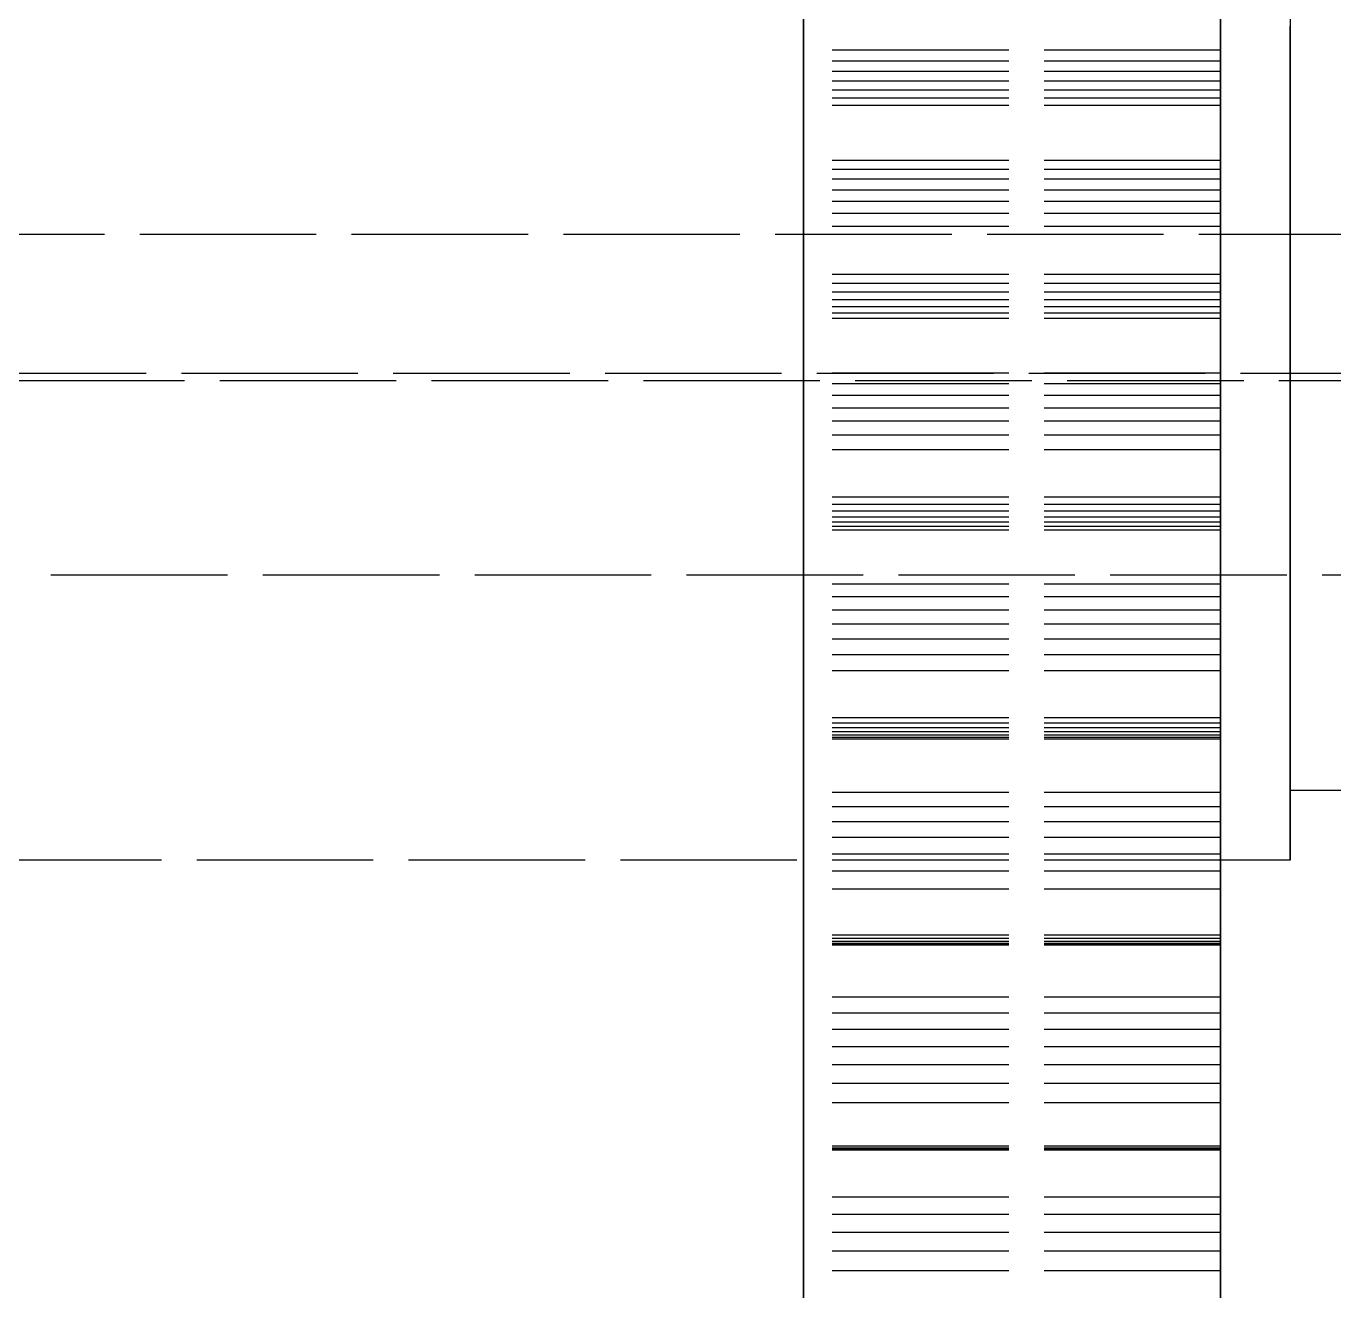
# Model space of a CAD drawing. Header units: millimetres. Extents: x -13 to 272, y -50 to 160.
# Drawn here: x 131.78 to 141.19, y 7.3 to 16.39 of the extents above; entities that cross this region are included whole.
import ezdxf

# ---------------------------------------------------------------- set-up
doc = ezdxf.new("R2010")
doc.units = ezdxf.units.MM
doc.linetypes.add('DASHED', pattern=[1.524, 1.27, -0.254])
doc.layers.add('HIDDEN', color=8, linetype='DASHED')
doc.layers.add('VISIBLE', color=7, linetype='CONTINUOUS')

msp = doc.modelspace()

# ---------------------------------------------------------------- linework, layer by layer
at = {"layer": 'HIDDEN'}
for points in [[(137.375, 16.78587), (137.375, 16.00413), (137.375, 15.22238), (137.375, 14.44063), (137.375, 13.65889), (137.375, 12.87714), (137.375, 12.0954), (137.375, 11.31365), (137.375, 10.5319), (137.375, 9.75016), (137.375, 8.96841), (137.375, 8.18667), (137.375, 7.40492), (137.375, 6.62317)], [(137.375, 16.77595), (137.375, 16.01405), (137.375, 15.25214), (137.375, 14.49024), (137.375, 13.72833), (137.375, 12.96643), (137.375, 12.20452), (137.375, 11.44262), (137.375, 10.68071), (137.375, 9.91881), (137.375, 9.1569), (137.375, 8.395), (137.375, 7.6331), (137.375, 6.87119)], [(140.375, 16.78587), (140.375, 16.00413), (140.375, 15.22238), (140.375, 14.44063), (140.375, 13.65889), (140.375, 12.87714), (140.375, 12.0954), (140.375, 11.31365), (140.375, 10.5319), (140.375, 9.75016), (140.375, 8.96841), (140.375, 8.18667), (140.375, 7.40492), (140.375, 6.62317)], [(137.375, 16.74421), (137.375, 16.04579), (137.375, 15.34738), (137.375, 14.64897), (137.375, 13.95056), (137.375, 13.25214), (137.375, 12.55373), (137.375, 11.85532), (137.375, 11.1569), (137.375, 10.45849), (137.375, 9.76008), (137.375, 9.06167), (137.375, 8.36325), (137.375, 7.66484), (137.375, 6.96643)], [(137.375, 16.22194), (137.375, 16.56806)], [(137.375, 16.56806), (137.375, 16.22194)], [(140.375, 16.22194), (140.375, 16.56806)], [(140.375, 16.56806), (140.375, 16.22194)], [(140.875, 16.49024), (140.875, 16.29976), (140.875, 16.10929), (140.875, 15.91881), (140.875, 15.72833), (140.875, 15.53786), (140.875, 15.34738), (140.875, 15.1569), (140.875, 14.96643), (140.875, 14.77595), (140.875, 14.58548), (140.875, 14.395), (140.875, 14.20452), (140.875, 14.01405), (140.875, 13.82357), (140.875, 13.6331), (140.875, 13.44262), (140.875, 13.25214), (140.875, 13.06167), (140.875, 12.87119), (140.875, 12.68071), (140.875, 12.49024), (140.875, 12.29976), (140.875, 12.10929), (140.875, 11.91881), (140.875, 11.72833), (140.875, 11.53786), (140.875, 11.34738), (140.875, 11.1569), (140.875, 10.96643), (140.875, 10.77595), (140.875, 10.58548), (140.875, 10.395)], [(140.875, 16.4823), (140.875, 16.3077), (140.875, 16.1331), (140.875, 15.95849), (140.875, 15.78389), (140.875, 15.60929), (140.875, 15.43468), (140.875, 15.26008), (140.875, 15.08548), (140.875, 14.91087), (140.875, 14.73627), (140.875, 14.56167), (140.875, 14.38706), (140.875, 14.21246), (140.875, 14.03786), (140.875, 13.86325), (140.875, 13.68865), (140.875, 13.51405), (140.875, 13.33944), (140.875, 13.16484), (140.875, 12.99024), (140.875, 12.81563), (140.875, 12.64103), (140.875, 12.46643), (140.875, 12.29183), (140.875, 12.11722), (140.875, 11.94262), (140.875, 11.76802), (140.875, 11.59341), (140.875, 11.41881), (140.875, 11.24421), (140.875, 11.0696), (140.875, 10.895)], [(137.375, 6.96643), (137.375, 7.31563), (137.375, 7.66484), (137.375, 8.01405), (137.375, 8.36325), (137.375, 8.71246), (137.375, 9.06167), (137.375, 9.41087), (137.375, 9.76008), (137.375, 10.10929), (137.375, 10.45849), (137.375, 10.8077), (137.375, 11.1569), (137.375, 11.50611), (137.375, 11.85532), (137.375, 12.20452), (137.375, 12.55373), (137.375, 12.90294), (137.375, 13.25214), (137.375, 13.60135), (137.375, 13.95056), (137.375, 14.29976), (137.375, 14.64897), (137.375, 14.99817), (137.375, 15.34738), (137.375, 15.69659), (137.375, 16.04579), (137.375, 16.395)], [(137.375, 7.25214), (137.375, 7.6331), (137.375, 8.01405), (137.375, 8.395), (137.375, 8.77595), (137.375, 9.1569), (137.375, 9.53786), (137.375, 9.91881), (137.375, 10.29976), (137.375, 10.68071), (137.375, 11.06167), (137.375, 11.44262), (137.375, 11.82357), (137.375, 12.20452), (137.375, 12.58548), (137.375, 12.96643), (137.375, 13.34738), (137.375, 13.72833), (137.375, 14.10929), (137.375, 14.49024), (137.375, 14.87119), (137.375, 15.25214), (137.375, 15.6331), (137.375, 16.01405), (137.375, 16.395)], [(140.875, 10.895), (140.875, 10.9823), (140.875, 11.0696), (140.875, 11.1569), (140.875, 11.24421), (140.875, 11.33151), (140.875, 11.41881), (140.875, 11.50611), (140.875, 11.59341), (140.875, 11.68071), (140.875, 11.76802), (140.875, 11.85532), (140.875, 11.94262), (140.875, 12.02992), (140.875, 12.11722), (140.875, 12.20452), (140.875, 12.29183), (140.875, 12.37913), (140.875, 12.46643), (140.875, 12.55373), (140.875, 12.64103), (140.875, 12.72833), (140.875, 12.81563), (140.875, 12.90294), (140.875, 12.99024), (140.875, 13.07754), (140.875, 13.16484), (140.875, 13.25214), (140.875, 13.33944), (140.875, 13.42675), (140.875, 13.51405), (140.875, 13.60135), (140.875, 13.68865), (140.875, 13.77595), (140.875, 13.86325), (140.875, 13.95056), (140.875, 14.03786), (140.875, 14.12516), (140.875, 14.21246), (140.875, 14.29976), (140.875, 14.38706), (140.875, 14.47437), (140.875, 14.56167), (140.875, 14.64897), (140.875, 14.73627), (140.875, 14.82357), (140.875, 14.91087), (140.875, 14.99817), (140.875, 15.08548), (140.875, 15.17278), (140.875, 15.26008), (140.875, 15.34738), (140.875, 15.43468), (140.875, 15.52198), (140.875, 15.60929), (140.875, 15.69659), (140.875, 15.78389), (140.875, 15.87119), (140.875, 15.95849), (140.875, 16.04579), (140.875, 16.1331), (140.875, 16.2204), (140.875, 16.3077), (140.875, 16.395)], [(137.375, 16.1427), (137.375, 16.22194)], [(137.375, 16.22194), (137.375, 16.1427)], [(140.375, 16.22194), (137.375, 16.22194)], [(140.375, 16.22194), (137.375, 16.22194)], [(140.375, 16.1427), (140.375, 16.22194)], [(140.375, 16.22194), (140.375, 16.1427)], [(137.375, 16.06839), (137.375, 16.1427)], [(137.375, 16.1427), (137.375, 16.06839)], [(140.375, 16.1427), (137.375, 16.1427)], [(140.375, 16.1427), (137.375, 16.1427)], [(140.375, 16.06839), (140.375, 16.1427)], [(140.375, 16.1427), (140.375, 16.06839)], [(137.375, 15.99921), (137.375, 16.06839)], [(137.375, 16.06839), (137.375, 15.99921)], [(140.375, 16.06839), (137.375, 16.06839)], [(140.375, 16.06839), (137.375, 16.06839)], [(137.375, 15.93538), (137.375, 15.99921)], [(137.375, 15.99921), (137.375, 15.93538)], [(140.375, 15.99921), (137.375, 15.99921)], [(140.375, 15.99921), (137.375, 15.99921)], [(140.375, 15.99921), (140.375, 16.06839)], [(140.375, 16.06839), (140.375, 15.99921)], [(140.375, 15.93538), (140.375, 15.99921)], [(140.375, 15.99921), (140.375, 15.93538)], [(137.375, 15.87718), (137.375, 15.93538)], [(137.375, 15.93538), (137.375, 15.87718)], [(140.375, 15.93538), (137.375, 15.93538)], [(140.375, 15.93538), (137.375, 15.93538)], [(140.375, 15.87718), (140.375, 15.93538)], [(140.375, 15.93538), (140.375, 15.87718)], [(137.375, 15.82499), (137.375, 15.87718)], [(137.375, 15.87718), (137.375, 15.82499)], [(140.375, 15.87718), (137.375, 15.87718)], [(140.375, 15.87718), (137.375, 15.87718)], [(137.375, 15.82499), (137.375, 15.4295)], [(137.375, 15.4295), (137.375, 15.82499)], [(140.375, 15.82499), (137.375, 15.82499)], [(140.375, 15.82499), (137.375, 15.82499)], [(140.375, 15.82499), (140.375, 15.87718)], [(140.375, 15.87718), (140.375, 15.82499)], [(140.375, 15.82499), (140.375, 15.4295)], [(140.375, 15.4295), (140.375, 15.82499)], [(137.375, 15.4295), (137.375, 15.36426)], [(137.375, 15.36426), (137.375, 15.4295)], [(140.375, 15.4295), (137.375, 15.4295)], [(140.375, 15.4295), (137.375, 15.4295)], [(140.375, 15.4295), (140.375, 15.36426)], [(140.375, 15.36426), (140.375, 15.4295)], [(137.375, 15.36426), (137.375, 15.29303)], [(137.375, 15.29303), (137.375, 15.36426)], [(140.375, 15.36426), (137.375, 15.36426)], [(140.375, 15.36426), (137.375, 15.36426)], [(140.375, 15.36426), (140.375, 15.29303)], [(140.375, 15.29303), (140.375, 15.36426)], [(137.375, 15.29303), (137.375, 15.21619)], [(137.375, 15.21619), (137.375, 15.29303)], [(140.375, 15.29303), (137.375, 15.29303)], [(140.375, 15.29303), (137.375, 15.29303)], [(140.375, 15.29303), (140.375, 15.21619)], [(140.375, 15.21619), (140.375, 15.29303)], [(137.375, 15.21619), (137.375, 15.13402)], [(137.375, 15.13402), (137.375, 15.21619)], [(140.375, 15.21619), (137.375, 15.21619)], [(140.375, 15.21619), (137.375, 15.21619)], [(140.375, 15.21619), (140.375, 15.13402)], [(140.375, 15.13402), (140.375, 15.21619)], [(137.375, 15.13402), (137.375, 15.04675)], [(137.375, 15.04675), (137.375, 15.13402)], [(140.375, 15.13402), (137.375, 15.13402)], [(140.375, 15.13402), (137.375, 15.13402)], [(140.375, 15.13402), (140.375, 15.04675)], [(140.375, 15.04675), (140.375, 15.13402)], [(137.375, 15.04675), (137.375, 14.95456)], [(137.375, 14.95456), (137.375, 15.04675)], [(140.375, 15.04675), (137.375, 15.04675)], [(140.375, 15.04675), (137.375, 15.04675)], [(140.375, 15.04675), (140.375, 14.95456)], [(140.375, 14.95456), (140.375, 15.04675)], [(147.585, 14.895), (90.875, 14.895)], [(137.375, 14.95456), (137.375, 14.60929)], [(137.375, 14.60929), (137.375, 14.95456)], [(140.375, 14.95456), (137.375, 14.95456)], [(140.375, 14.95456), (137.375, 14.95456)], [(140.375, 14.95456), (140.375, 14.60929)], [(140.375, 14.60929), (140.375, 14.95456)], [(137.375, 14.60929), (137.375, 14.54337)], [(137.375, 14.54337), (137.375, 14.60929)], [(140.375, 14.60929), (137.375, 14.60929)], [(140.375, 14.60929), (137.375, 14.60929)], [(140.375, 14.60929), (140.375, 14.54337)], [(140.375, 14.54337), (140.375, 14.60929)], [(137.375, 14.54337), (137.375, 14.48239)], [(137.375, 14.48239), (137.375, 14.54337)], [(140.375, 14.54337), (137.375, 14.54337)], [(140.375, 14.54337), (137.375, 14.54337)], [(140.375, 14.54337), (140.375, 14.48239)], [(140.375, 14.48239), (140.375, 14.54337)], [(137.375, 14.48239), (137.375, 14.42653)], [(137.375, 14.42653), (137.375, 14.48239)], [(140.375, 14.48239), (137.375, 14.48239)], [(140.375, 14.48239), (137.375, 14.48239)], [(137.375, 14.42653), (137.375, 14.37603)], [(137.375, 14.37603), (137.375, 14.42653)], [(140.375, 14.42653), (137.375, 14.42653)], [(140.375, 14.42653), (137.375, 14.42653)], [(140.375, 14.48239), (140.375, 14.42653)], [(140.375, 14.42653), (140.375, 14.48239)], [(140.375, 14.42653), (140.375, 14.37603)], [(140.375, 14.37603), (140.375, 14.42653)], [(137.375, 14.37603), (137.375, 14.33114)], [(137.375, 14.33114), (137.375, 14.37603)], [(140.375, 14.37603), (137.375, 14.37603)], [(140.375, 14.37603), (137.375, 14.37603)], [(137.375, 14.33114), (137.375, 14.29225)], [(137.375, 14.29225), (137.375, 14.33114)], [(140.375, 14.33114), (137.375, 14.33114)], [(140.375, 14.33114), (137.375, 14.33114)], [(140.375, 14.37603), (140.375, 14.33114)], [(140.375, 14.33114), (140.375, 14.37603)], [(140.375, 14.33114), (140.375, 14.29225)], [(140.375, 14.29225), (140.375, 14.33114)], [(137.375, 14.29225), (137.375, 13.89869)], [(137.375, 13.89869), (137.375, 14.29225)], [(140.375, 14.29225), (137.375, 14.29225)], [(140.375, 14.29225), (137.375, 14.29225)], [(140.375, 14.29225), (140.375, 13.89869)], [(140.375, 13.89869), (140.375, 14.29225)], [(147.885, 13.895), (90.575, 13.895)], [(95.075, 13.845), (142.375, 13.845)], [(137.375, 13.89869), (137.375, 13.82072)], [(137.375, 13.82072), (137.375, 13.89869)], [(140.375, 13.89869), (137.375, 13.89869)], [(140.375, 13.89869), (137.375, 13.89869)], [(140.375, 13.89869), (140.375, 13.82072)], [(140.375, 13.82072), (140.375, 13.89869)], [(137.375, 13.82072), (137.375, 13.73681)], [(137.375, 13.73681), (137.375, 13.82072)], [(140.375, 13.82072), (137.375, 13.82072)], [(140.375, 13.82072), (137.375, 13.82072)], [(137.375, 13.73681), (137.375, 13.64733)], [(137.375, 13.64733), (137.375, 13.73681)], [(140.375, 13.73681), (137.375, 13.73681)], [(140.375, 13.73681), (137.375, 13.73681)], [(140.375, 13.82072), (140.375, 13.73681)], [(140.375, 13.73681), (140.375, 13.82072)], [(140.375, 13.73681), (140.375, 13.64733)], [(140.375, 13.64733), (140.375, 13.73681)], [(137.375, 13.64733), (137.375, 13.55257)], [(137.375, 13.55257), (137.375, 13.64733)], [(140.375, 13.64733), (137.375, 13.64733)], [(140.375, 13.64733), (137.375, 13.64733)], [(140.375, 13.64733), (140.375, 13.55257)], [(140.375, 13.55257), (140.375, 13.64733)], [(137.375, 13.55257), (137.375, 13.45276)], [(137.375, 13.45276), (137.375, 13.55257)], [(140.375, 13.55257), (137.375, 13.55257)], [(140.375, 13.55257), (137.375, 13.55257)], [(140.375, 13.55257), (140.375, 13.45276)], [(140.375, 13.45276), (140.375, 13.55257)], [(137.375, 13.45276), (137.375, 13.34809)], [(137.375, 13.34809), (137.375, 13.45276)], [(140.375, 13.45276), (137.375, 13.45276)], [(140.375, 13.45276), (137.375, 13.45276)], [(140.375, 13.45276), (140.375, 13.34809)], [(140.375, 13.34809), (140.375, 13.45276)], [(137.375, 13.34809), (137.375, 13.00534)], [(137.375, 13.00534), (137.375, 13.34809)], [(140.375, 13.34809), (137.375, 13.34809)], [(140.375, 13.34809), (137.375, 13.34809)], [(140.375, 13.34809), (140.375, 13.00534)], [(140.375, 13.00534), (140.375, 13.34809)], [(137.375, 13.00534), (137.375, 12.95306)], [(137.375, 12.95306), (137.375, 13.00534)], [(140.375, 13.00534), (137.375, 13.00534)], [(140.375, 13.00534), (137.375, 13.00534)], [(140.375, 13.00534), (140.375, 12.95306)], [(140.375, 12.95306), (140.375, 13.00534)], [(137.375, 12.95306), (137.375, 12.90571)], [(137.375, 12.90571), (137.375, 12.95306)], [(140.375, 12.95306), (137.375, 12.95306)], [(140.375, 12.95306), (137.375, 12.95306)], [(137.375, 12.90571), (137.375, 12.86345)], [(137.375, 12.86345), (137.375, 12.90571)], [(140.375, 12.90571), (137.375, 12.90571)], [(140.375, 12.90571), (137.375, 12.90571)], [(140.375, 12.95306), (140.375, 12.90571)], [(140.375, 12.90571), (140.375, 12.95306)], [(140.375, 12.90571), (140.375, 12.86345)], [(140.375, 12.86345), (140.375, 12.90571)], [(137.375, 12.86345), (137.375, 12.82651)], [(137.375, 12.82651), (137.375, 12.86345)], [(140.375, 12.86345), (137.375, 12.86345)], [(140.375, 12.86345), (137.375, 12.86345)], [(137.375, 12.82651), (137.375, 12.79516)], [(137.375, 12.79516), (137.375, 12.82651)], [(140.375, 12.82651), (137.375, 12.82651)], [(140.375, 12.82651), (137.375, 12.82651)], [(137.375, 12.79516), (137.375, 12.76975)], [(137.375, 12.76975), (137.375, 12.79516)], [(140.375, 12.79516), (137.375, 12.79516)], [(140.375, 12.79516), (137.375, 12.79516)], [(140.375, 12.86345), (140.375, 12.82651)], [(140.375, 12.82651), (140.375, 12.86345)], [(140.375, 12.82651), (140.375, 12.79516)], [(140.375, 12.79516), (140.375, 12.82651)], [(140.375, 12.79516), (140.375, 12.76975)], [(140.375, 12.76975), (140.375, 12.79516)], [(137.375, 12.76975), (137.375, 12.38004)], [(137.375, 12.38004), (137.375, 12.76975)], [(140.375, 12.76975), (137.375, 12.76975)], [(140.375, 12.76975), (137.375, 12.76975)], [(140.375, 12.76975), (140.375, 12.38004)], [(140.375, 12.38004), (140.375, 12.76975)], [(142.375, 12.445), (104.175, 12.445)], [(137.375, 12.38004), (137.375, 12.28972)], [(137.375, 12.28972), (137.375, 12.38004)], [(140.375, 12.38004), (137.375, 12.38004)], [(140.375, 12.38004), (137.375, 12.38004)], [(140.375, 12.38004), (140.375, 12.28972)], [(140.375, 12.28972), (140.375, 12.38004)], [(137.375, 12.28972), (137.375, 12.19354)], [(137.375, 12.19354), (137.375, 12.28972)], [(140.375, 12.28972), (137.375, 12.28972)], [(140.375, 12.28972), (137.375, 12.28972)], [(140.375, 12.28972), (140.375, 12.19354)], [(140.375, 12.19354), (140.375, 12.28972)], [(137.375, 12.19354), (137.375, 12.09186)], [(137.375, 12.09186), (137.375, 12.19354)], [(140.375, 12.19354), (137.375, 12.19354)], [(140.375, 12.19354), (137.375, 12.19354)], [(140.375, 12.19354), (140.375, 12.09186)], [(140.375, 12.09186), (140.375, 12.19354)], [(137.375, 12.09186), (137.375, 11.98497)], [(137.375, 11.98497), (137.375, 12.09186)], [(140.375, 12.09186), (137.375, 12.09186)], [(140.375, 12.09186), (137.375, 12.09186)], [(140.375, 12.09186), (140.375, 11.98497)], [(140.375, 11.98497), (140.375, 12.09186)], [(137.375, 11.98497), (137.375, 11.8731)], [(137.375, 11.8731), (137.375, 11.98497)], [(140.375, 11.98497), (137.375, 11.98497)], [(140.375, 11.98497), (137.375, 11.98497)], [(140.375, 11.98497), (140.375, 11.8731)], [(140.375, 11.8731), (140.375, 11.98497)], [(137.375, 11.8731), (137.375, 11.75645)], [(137.375, 11.75645), (137.375, 11.8731)], [(140.375, 11.8731), (137.375, 11.8731)], [(140.375, 11.8731), (137.375, 11.8731)], [(140.375, 11.8731), (140.375, 11.75645)], [(140.375, 11.75645), (140.375, 11.8731)], [(137.375, 11.75645), (137.375, 11.4179)], [(137.375, 11.4179), (137.375, 11.75645)], [(140.375, 11.75645), (137.375, 11.75645)], [(140.375, 11.75645), (137.375, 11.75645)], [(140.375, 11.75645), (140.375, 11.4179)], [(140.375, 11.4179), (140.375, 11.75645)], [(137.375, 11.4179), (137.375, 11.37953)], [(137.375, 11.37953), (137.375, 11.4179)], [(140.375, 11.4179), (137.375, 11.4179)], [(140.375, 11.4179), (137.375, 11.4179)], [(140.375, 11.4179), (140.375, 11.37953)], [(140.375, 11.37953), (140.375, 11.4179)], [(137.375, 11.37953), (137.375, 11.34603)], [(137.375, 11.34603), (137.375, 11.37953)], [(140.375, 11.37953), (137.375, 11.37953)], [(140.375, 11.37953), (137.375, 11.37953)], [(137.375, 11.34603), (137.375, 11.31757)], [(137.375, 11.31757), (137.375, 11.34603)], [(140.375, 11.34603), (137.375, 11.34603)], [(140.375, 11.34603), (137.375, 11.34603)], [(137.375, 11.31757), (137.375, 11.29438)], [(137.375, 11.29438), (137.375, 11.31757)], [(140.375, 11.31757), (137.375, 11.31757)], [(140.375, 11.31757), (137.375, 11.31757)], [(137.375, 11.29438), (137.375, 11.27671)], [(137.375, 11.27671), (137.375, 11.29438)], [(140.375, 11.29438), (137.375, 11.29438)], [(140.375, 11.29438), (137.375, 11.29438)], [(140.375, 11.37953), (140.375, 11.34603)], [(140.375, 11.34603), (140.375, 11.37953)], [(140.375, 11.34603), (140.375, 11.31757)], [(140.375, 11.31757), (140.375, 11.34603)], [(140.375, 11.31757), (140.375, 11.29438)], [(140.375, 11.29438), (140.375, 11.31757)], [(140.375, 11.29438), (140.375, 11.27671)], [(140.375, 11.27671), (140.375, 11.29438)], [(137.375, 11.27671), (137.375, 11.26492)], [(137.375, 11.26492), (137.375, 11.27671)], [(140.375, 11.27671), (137.375, 11.27671)], [(140.375, 11.27671), (137.375, 11.27671)], [(137.375, 11.26492), (137.375, 10.88095)], [(137.375, 10.88095), (137.375, 11.26492)], [(140.375, 11.26492), (137.375, 11.26492)], [(140.375, 11.26492), (137.375, 11.26492)], [(140.375, 11.27671), (140.375, 11.26492)], [(140.375, 11.26492), (140.375, 11.27671)], [(140.375, 11.26492), (140.375, 10.88095)], [(140.375, 10.88095), (140.375, 11.26492)], [(137.375, 10.88095), (137.375, 10.77872)], [(137.375, 10.77872), (137.375, 10.88095)], [(140.375, 10.88095), (137.375, 10.88095)], [(140.375, 10.88095), (137.375, 10.88095)], [(140.375, 10.88095), (140.375, 10.77872)], [(140.375, 10.77872), (140.375, 10.88095)], [(137.375, 10.77872), (137.375, 10.67073)], [(137.375, 10.67073), (137.375, 10.77872)], [(140.375, 10.77872), (137.375, 10.77872)], [(140.375, 10.77872), (137.375, 10.77872)], [(140.375, 10.77872), (140.375, 10.67073)], [(140.375, 10.67073), (140.375, 10.77872)], [(137.375, 10.67073), (137.375, 10.55735)], [(137.375, 10.55735), (137.375, 10.67073)], [(140.375, 10.67073), (137.375, 10.67073)], [(140.375, 10.67073), (137.375, 10.67073)], [(140.375, 10.67073), (140.375, 10.55735)], [(140.375, 10.55735), (140.375, 10.67073)], [(137.375, 10.55735), (137.375, 10.43885)], [(137.375, 10.43885), (137.375, 10.55735)], [(140.375, 10.55735), (137.375, 10.55735)], [(140.375, 10.55735), (137.375, 10.55735)], [(140.375, 10.55735), (140.375, 10.43885)], [(140.375, 10.43885), (140.375, 10.55735)], [(140.375, 10.395), (122.575, 10.395)], [(137.375, 10.43885), (137.375, 10.31548)], [(137.375, 10.31548), (137.375, 10.43885)], [(140.375, 10.43885), (137.375, 10.43885)], [(140.375, 10.43885), (137.375, 10.43885)], [(140.375, 10.43885), (140.375, 10.31548)], [(140.375, 10.31548), (140.375, 10.43885)], [(137.375, 10.31548), (137.375, 10.18742)], [(137.375, 10.18742), (137.375, 10.31548)], [(140.375, 10.31548), (137.375, 10.31548)], [(140.375, 10.31548), (137.375, 10.31548)], [(140.375, 10.31548), (140.375, 10.18742)], [(140.375, 10.18742), (140.375, 10.31548)], [(137.375, 10.18742), (137.375, 9.85471)], [(137.375, 9.85471), (137.375, 10.18742)], [(140.375, 10.18742), (137.375, 10.18742)], [(140.375, 10.18742), (137.375, 10.18742)], [(140.375, 10.18742), (140.375, 9.85471)], [(140.375, 9.85471), (140.375, 10.18742)], [(137.375, 9.85471), (137.375, 9.83042)], [(137.375, 9.83042), (137.375, 9.85471)], [(140.375, 9.85471), (137.375, 9.85471)], [(140.375, 9.85471), (137.375, 9.85471)], [(137.375, 9.83042), (137.375, 9.81094)], [(137.375, 9.81094), (137.375, 9.83042)], [(140.375, 9.83042), (137.375, 9.83042)], [(140.375, 9.83042), (137.375, 9.83042)], [(137.375, 9.81094), (137.375, 9.79643)], [(137.375, 9.79643), (137.375, 9.81094)], [(140.375, 9.81094), (137.375, 9.81094)], [(140.375, 9.81094), (137.375, 9.81094)], [(137.375, 9.79643), (137.375, 9.7871)], [(137.375, 9.7871), (137.375, 9.79643)], [(140.375, 9.79643), (137.375, 9.79643)], [(140.375, 9.79643), (137.375, 9.79643)], [(137.375, 9.7871), (137.375, 9.7832)], [(137.375, 9.7832), (137.375, 9.7871)], [(140.375, 9.7871), (137.375, 9.7871)], [(140.375, 9.7871), (137.375, 9.7871)], [(137.375, 9.7832), (137.375, 9.78508)], [(137.375, 9.78508), (137.375, 9.40872)], [(137.375, 9.40872), (137.375, 9.78508)], [(137.375, 9.78508), (137.375, 9.7832)], [(140.375, 9.78508), (137.375, 9.78508)], [(140.375, 9.78508), (137.375, 9.78508)], [(140.375, 9.85471), (140.375, 9.83042)], [(140.375, 9.83042), (140.375, 9.85471)], [(140.375, 9.83042), (140.375, 9.81094)], [(140.375, 9.81094), (140.375, 9.83042)], [(140.375, 9.81094), (140.375, 9.79643)], [(140.375, 9.79643), (140.375, 9.81094)], [(140.375, 9.79643), (140.375, 9.7871)], [(140.375, 9.7871), (140.375, 9.79643)], [(140.375, 9.7871), (140.375, 9.7832)], [(140.375, 9.7832), (140.375, 9.7871)], [(140.375, 9.7832), (140.375, 9.78508)], [(140.375, 9.78508), (140.375, 9.40872)], [(140.375, 9.40872), (140.375, 9.78508)], [(140.375, 9.78508), (140.375, 9.7832)], [(140.375, 9.7832), (137.375, 9.7832)], [(140.375, 9.7832), (137.375, 9.7832)], [(137.375, 9.40872), (137.375, 9.29508)], [(137.375, 9.29508), (137.375, 9.40872)], [(140.375, 9.40872), (137.375, 9.40872)], [(140.375, 9.40872), (137.375, 9.40872)], [(140.375, 9.40872), (140.375, 9.29508)], [(140.375, 9.29508), (140.375, 9.40872)], [(137.375, 9.29508), (137.375, 9.17582)], [(137.375, 9.17582), (137.375, 9.29508)], [(140.375, 9.29508), (137.375, 9.29508)], [(140.375, 9.29508), (137.375, 9.29508)], [(140.375, 9.29508), (140.375, 9.17582)], [(140.375, 9.17582), (140.375, 9.29508)], [(137.375, 9.17582), (137.375, 9.05128)], [(137.375, 9.05128), (137.375, 9.17582)], [(140.375, 9.17582), (137.375, 9.17582)], [(140.375, 9.17582), (137.375, 9.17582)], [(140.375, 9.17582), (140.375, 9.05128)], [(140.375, 9.05128), (140.375, 9.17582)], [(137.375, 9.05128), (137.375, 8.92176)], [(137.375, 8.92176), (137.375, 9.05128)], [(140.375, 9.05128), (137.375, 9.05128)], [(140.375, 9.05128), (137.375, 9.05128)], [(140.375, 9.05128), (140.375, 8.92176)], [(140.375, 8.92176), (140.375, 9.05128)], [(137.375, 8.92176), (137.375, 8.78747)], [(137.375, 8.78747), (137.375, 8.92176)], [(140.375, 8.92176), (137.375, 8.92176)], [(140.375, 8.92176), (137.375, 8.92176)], [(140.375, 8.92176), (140.375, 8.78747)], [(140.375, 8.78747), (140.375, 8.92176)], [(137.375, 8.78747), (137.375, 8.64863)], [(137.375, 8.64863), (137.375, 8.78747)], [(140.375, 8.78747), (137.375, 8.78747)], [(140.375, 8.78747), (137.375, 8.78747)], [(140.375, 8.78747), (140.375, 8.64863)], [(140.375, 8.64863), (140.375, 8.78747)], [(137.375, 8.64863), (137.375, 8.32339)], [(137.375, 8.32339), (137.375, 8.64863)], [(140.375, 8.64863), (137.375, 8.64863)], [(140.375, 8.64863), (137.375, 8.64863)], [(140.375, 8.64863), (140.375, 8.32339)], [(140.375, 8.32339), (140.375, 8.64863)], [(137.375, 8.32191), (137.375, 8.33745)], [(137.375, 8.33745), (137.375, 7.97053)], [(137.375, 7.97053), (137.375, 8.33745)], [(137.375, 8.33745), (137.375, 8.32191)], [(140.375, 8.33745), (137.375, 8.33745)], [(140.375, 8.33745), (137.375, 8.33745)], [(137.375, 8.32339), (137.375, 8.3133)], [(137.375, 8.3133), (137.375, 8.32339)], [(140.375, 8.32339), (137.375, 8.32339)], [(140.375, 8.32339), (137.375, 8.32339)], [(137.375, 8.31201), (137.375, 8.32191)], [(137.375, 8.32191), (137.375, 8.31201)], [(140.375, 8.32191), (137.375, 8.32191)], [(140.375, 8.32191), (137.375, 8.32191)], [(137.375, 8.3133), (137.375, 8.30793)], [(137.375, 8.30793), (137.375, 8.3133)], [(140.375, 8.3133), (137.375, 8.3133)], [(140.375, 8.3133), (137.375, 8.3133)], [(137.375, 8.30744), (137.375, 8.31201)], [(137.375, 8.31201), (137.375, 8.30744)], [(140.375, 8.31201), (137.375, 8.31201)], [(140.375, 8.31201), (137.375, 8.31201)], [(137.375, 8.30793), (137.375, 8.30744)], [(137.375, 8.30744), (137.375, 8.30793)], [(140.375, 8.30793), (137.375, 8.30793)], [(140.375, 8.30793), (137.375, 8.30793)], [(140.375, 8.30744), (137.375, 8.30744)], [(140.375, 8.30744), (137.375, 8.30744)], [(140.375, 8.32191), (140.375, 8.33745)], [(140.375, 8.33745), (140.375, 7.97053)], [(140.375, 7.97053), (140.375, 8.33745)], [(140.375, 8.33745), (140.375, 8.32191)], [(140.375, 8.32339), (140.375, 8.3133)], [(140.375, 8.3133), (140.375, 8.32339)], [(140.375, 8.31201), (140.375, 8.32191)], [(140.375, 8.32191), (140.375, 8.31201)], [(140.375, 8.3133), (140.375, 8.30793)], [(140.375, 8.30793), (140.375, 8.3133)], [(140.375, 8.30744), (140.375, 8.31201)], [(140.375, 8.31201), (140.375, 8.30744)], [(140.375, 8.30793), (140.375, 8.30744)], [(140.375, 8.30744), (140.375, 8.30793)], [(137.375, 7.97053), (137.375, 7.84604)], [(137.375, 7.84604), (137.375, 7.97053)], [(140.375, 7.97053), (137.375, 7.97053)], [(140.375, 7.97053), (137.375, 7.97053)], [(140.375, 7.97053), (140.375, 7.84604)], [(140.375, 7.84604), (140.375, 7.97053)], [(137.375, 7.84604), (137.375, 7.71607)], [(137.375, 7.71607), (137.375, 7.84604)], [(140.375, 7.84604), (137.375, 7.84604)], [(140.375, 7.84604), (137.375, 7.84604)], [(140.375, 7.84604), (140.375, 7.71607)], [(140.375, 7.71607), (140.375, 7.84604)], [(137.375, 7.71607), (137.375, 7.58099)], [(137.375, 7.58099), (137.375, 7.71607)], [(140.375, 7.71607), (137.375, 7.71607)], [(140.375, 7.71607), (137.375, 7.71607)], [(140.375, 7.71607), (140.375, 7.58099)], [(140.375, 7.58099), (140.375, 7.71607)], [(137.375, 7.58099), (137.375, 7.44107)], [(137.375, 7.44107), (137.375, 7.58099)], [(140.375, 7.58099), (137.375, 7.58099)], [(140.375, 7.58099), (137.375, 7.58099)], [(140.375, 7.58099), (140.375, 7.44107)], [(140.375, 7.44107), (140.375, 7.58099)], [(137.375, 7.44107), (137.375, 7.29653)], [(137.375, 7.29653), (137.375, 7.44107)], [(140.375, 7.44107), (137.375, 7.44107)], [(140.375, 7.44107), (137.375, 7.44107)], [(140.375, 7.44107), (140.375, 7.29653)], [(140.375, 7.29653), (140.375, 7.44107)]]:
    msp.add_lwpolyline(points, dxfattribs=at)
at = {"layer": 'VISIBLE'}
for points in [[(137.375, 7.01405), (137.375, 7.40492), (137.375, 7.79579), (137.375, 8.18667), (137.375, 8.57754), (137.375, 8.96841), (137.375, 9.35929), (137.375, 9.75016), (137.375, 10.14103), (137.375, 10.5319), (137.375, 10.92278), (137.375, 11.31365), (137.375, 11.70452), (137.375, 12.0954), (137.375, 12.48627), (137.375, 12.87714), (137.375, 13.26802), (137.375, 13.65889), (137.375, 14.04976), (137.375, 14.44063), (137.375, 14.83151), (137.375, 15.22238), (137.375, 15.61325), (137.375, 16.00413), (137.375, 16.395)], [(140.375, 7.01405), (140.375, 7.40492), (140.375, 7.79579), (140.375, 8.18667), (140.375, 8.57754), (140.375, 8.96841), (140.375, 9.35929), (140.375, 9.75016), (140.375, 10.14103), (140.375, 10.5319), (140.375, 10.92278), (140.375, 11.31365), (140.375, 11.70452), (140.375, 12.0954), (140.375, 12.48627), (140.375, 12.87714), (140.375, 13.26802), (140.375, 13.65889), (140.375, 14.04976), (140.375, 14.44063), (140.375, 14.83151), (140.375, 15.22238), (140.375, 15.61325), (140.375, 16.00413), (140.375, 16.395)], [(140.875, 10.395), (140.875, 10.49024), (140.875, 10.58548), (140.875, 10.68071), (140.875, 10.77595), (140.875, 10.87119), (140.875, 10.96643), (140.875, 11.06167), (140.875, 11.1569), (140.875, 11.25214), (140.875, 11.34738), (140.875, 11.44262), (140.875, 11.53786), (140.875, 11.6331), (140.875, 11.72833), (140.875, 11.82357), (140.875, 11.91881), (140.875, 12.01405), (140.875, 12.10929), (140.875, 12.20452), (140.875, 12.29976), (140.875, 12.395), (140.875, 12.49024), (140.875, 12.58548), (140.875, 12.68071), (140.875, 12.77595), (140.875, 12.87119), (140.875, 12.96643), (140.875, 13.06167), (140.875, 13.1569), (140.875, 13.25214), (140.875, 13.34738), (140.875, 13.44262), (140.875, 13.53786), (140.875, 13.6331), (140.875, 13.72833), (140.875, 13.82357), (140.875, 13.91881), (140.875, 14.01405), (140.875, 14.10929), (140.875, 14.20452), (140.875, 14.29976), (140.875, 14.395), (140.875, 14.49024), (140.875, 14.58548), (140.875, 14.68071), (140.875, 14.77595), (140.875, 14.87119), (140.875, 14.96643), (140.875, 15.06167), (140.875, 15.1569), (140.875, 15.25214), (140.875, 15.34738), (140.875, 15.44262), (140.875, 15.53786), (140.875, 15.6331), (140.875, 15.72833), (140.875, 15.82357), (140.875, 15.91881), (140.875, 16.01405), (140.875, 16.10929), (140.875, 16.20452), (140.875, 16.29976), (140.875, 16.395)], [(142.375, 10.895), (140.875, 10.895)], [(140.875, 10.395), (140.375, 10.395)]]:
    msp.add_lwpolyline(points, dxfattribs=at)

doc.saveas('drawing.dxf')
